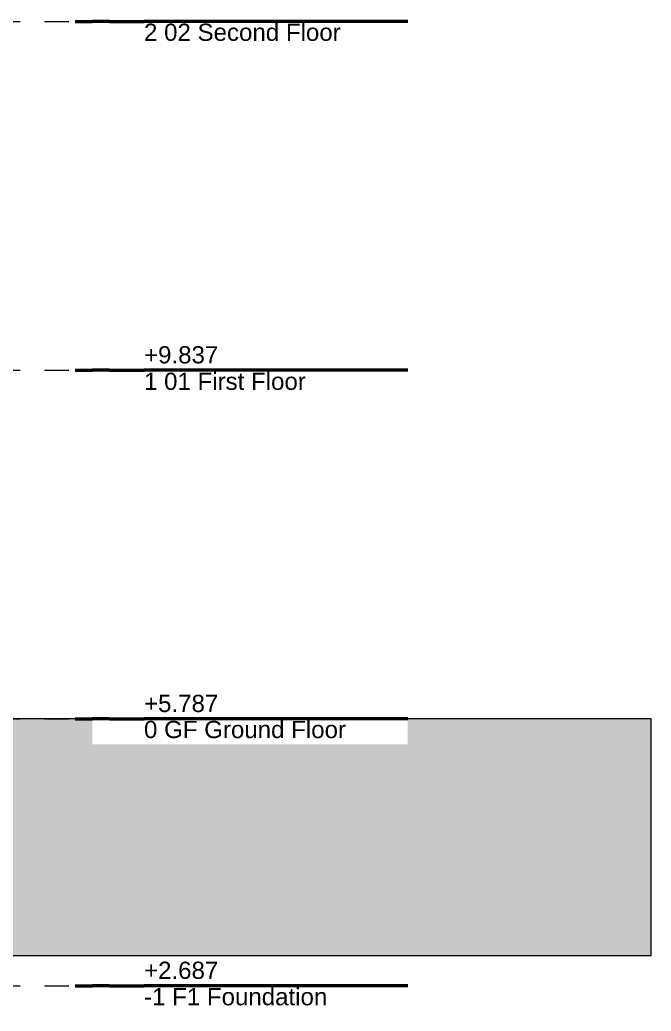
# Model space of a CAD drawing. Header units: millimetres. Extents: x -46169 to 153589, y -86316 to 18123.
# Drawn here: x 113176 to 120505, y -86316 to -74800 of the extents above; entities that cross this region are included whole.
import ezdxf

# ---------------------------------------------------------------- set-up
doc = ezdxf.new("R2010")
doc.units = ezdxf.units.MM
doc.header["$MEASUREMENT"] = 0
doc.linetypes.add('Dashed', pattern=[2822.222233, 1411.111116, -1411.111116])
doc.linetypes.add('Wipeout_Contour', pattern=[1000, 0, -1000])
doc.layers.add('0_Pen_No__105', color=7, linetype='Continuous', lineweight=15, true_color=0xa6a6a6)
doc.layers.add('0_Pen_No__25', color=7, linetype='Continuous', lineweight=50, true_color=0x2a2a2a)
for name, color, linetype, lineweight in [('0_Pen_No__6', 7, 'Continuous', 35), ('A-95-P_Drawing_Pen_No__1', 7, 'Continuous', 13), ('A-95-P_Drawing_Pen_No__84', 8, 'Continuous', 20)]:
    doc.layers.add(name, color=color, linetype=linetype, lineweight=lineweight)
doc.styles.add('GENERATED_STYLE_1', font='')
doc.styles.get('GENERATED_STYLE_1').set_extended_font_data('Swis721 BT')

# ---------------------------------------------------------------- blocks, each defined once
blk = doc.blocks.new('A06 Atria & End Elevation_STORY_MARKER', base_point=(95125, -82920))
at = {"layer": '0_Pen_No__105', "linetype": 'Dashed', "ltscale": 0.2}
for p, q in [((104996, -74820), (113818, -74820)), ((104996, -78870), (113818, -78870)), ((104996, -82920), (113818, -82920)), ((104996, -86020), (113818, -86020))]:
    blk.add_line(p, q, dxfattribs=at)
at = {"layer": '0_Pen_No__25', "linetype": 'Continuous'}
for p, q in [((113818, -74820), (113918, -74820)), ((113818, -78870), (113918, -78870)), ((113818, -82920), (113918, -82920)), ((113818, -86020), (113918, -86020))]:
    blk.add_line(p, q, dxfattribs=at)
at = {"color": 254, "linetype": 'Wipeout_Contour', "lineweight": 0, "ltscale": 551652.202289}
blk.add_wipeout([(117680, -74523), (114018, -74523), (114018, -75116), (117680, -75116)], dxfattribs=at)
at = {"color": 254, "linetype": 'Wipeout_Contour', "lineweight": 0, "ltscale": 560607.171844}
blk.add_wipeout([(117680, -78573), (114018, -78573), (114018, -79166), (117680, -79166)], dxfattribs=at)
at = {"color": 254, "linetype": 'Wipeout_Contour', "lineweight": 0, "ltscale": 569882.01766}
blk.add_wipeout([(117680, -82623), (114018, -82623), (114018, -83216), (117680, -83216)], dxfattribs=at)
at = {"color": 254, "linetype": 'Wipeout_Contour', "lineweight": 0, "ltscale": 577187.822845}
blk.add_wipeout([(117680, -85723), (114018, -85723), (114018, -86316), (117680, -86316)], dxfattribs=at)
at = {"layer": '0_Pen_No__25', "linetype": 'Continuous'}
for p, q in [((113918, -74820), (114018, -74820)), ((114218, -74820), (114018, -74820)), ((114218, -74820), (114618, -74820)), ((117680, -74820), (114618, -74820)), ((113918, -78870), (114018, -78870)), ((114218, -78870), (114018, -78870)), ((114218, -78870), (114618, -78870)), ((117680, -78870), (114618, -78870)), ((113918, -82920), (114018, -82920)), ((114218, -82920), (114018, -82920)), ((114218, -82920), (114618, -82920)), ((117680, -82920), (114618, -82920)), ((113918, -86020), (114018, -86020)), ((114218, -86020), (114018, -86020)), ((114218, -86020), (114618, -86020)), ((117680, -86020), (114618, -86020))]:
    blk.add_line(p, q, dxfattribs=at)
at = {"layer": '0_Pen_No__6', "char_height": 200, "attachment_point": 1, "style": 'GENERATED_STYLE_1'}
for s, insert in [('\\A1;{\\fSwis721 BT|b0|i0|c0|p34;2 02 Second Floor}', (114618, -74844)), ('\\A1;{\\fSwis721 BT|b0|i0|c0|p34;+9.837}', (114618, -78591)), ('\\A1;{\\fSwis721 BT|b0|i0|c0|p34;1 01 First Floor}', (114618, -78899)), ('\\A1;{\\fSwis721 BT|b0|i0|c0|p34;+5.787}', (114618, -82641)), ('\\A1;{\\fSwis721 BT|b0|i0|c0|p34;0 GF Ground Floor}', (114618, -82944)), ('\\A1;{\\fSwis721 BT|b0|i0|c0|p34;+2.687}', (114618, -85741)), ('\\A1;{\\fSwis721 BT|b0|i0|c0|p34;-1 F1 Foundation}', (114618, -86048))]:
    blk.add_mtext(s, dxfattribs=dict(at, insert=insert))

msp = doc.modelspace()

# ---------------------------------------------------------------- hatches: boundary and pattern name
at = {"layer": 'A-95-P_Drawing_Pen_No__84', "linetype": 'Continuous'}
msp.add_hatch(color=256, dxfattribs=at).paths.add_polyline_path([(120505, -82920), (102271, -82920), (102271, -85671), (120505, -85671)])

# ---------------------------------------------------------------- linework, layer by layer
at = {"layer": 'A-95-P_Drawing_Pen_No__1', "linetype": 'Continuous', "flags": 128}
msp.add_lwpolyline([(120505, -82920), (102271, -82920), (102271, -85671), (120505, -85671)], close=True, dxfattribs=at)

# ---------------------------------------------------------------- next in the draw order: block references
at = {"linetype": 'Continuous', "lineweight": 0}
msp.add_blockref('A06 Atria & End Elevation_STORY_MARKER', (95125, -82920), dxfattribs=at)

doc.saveas('drawing.dxf')
